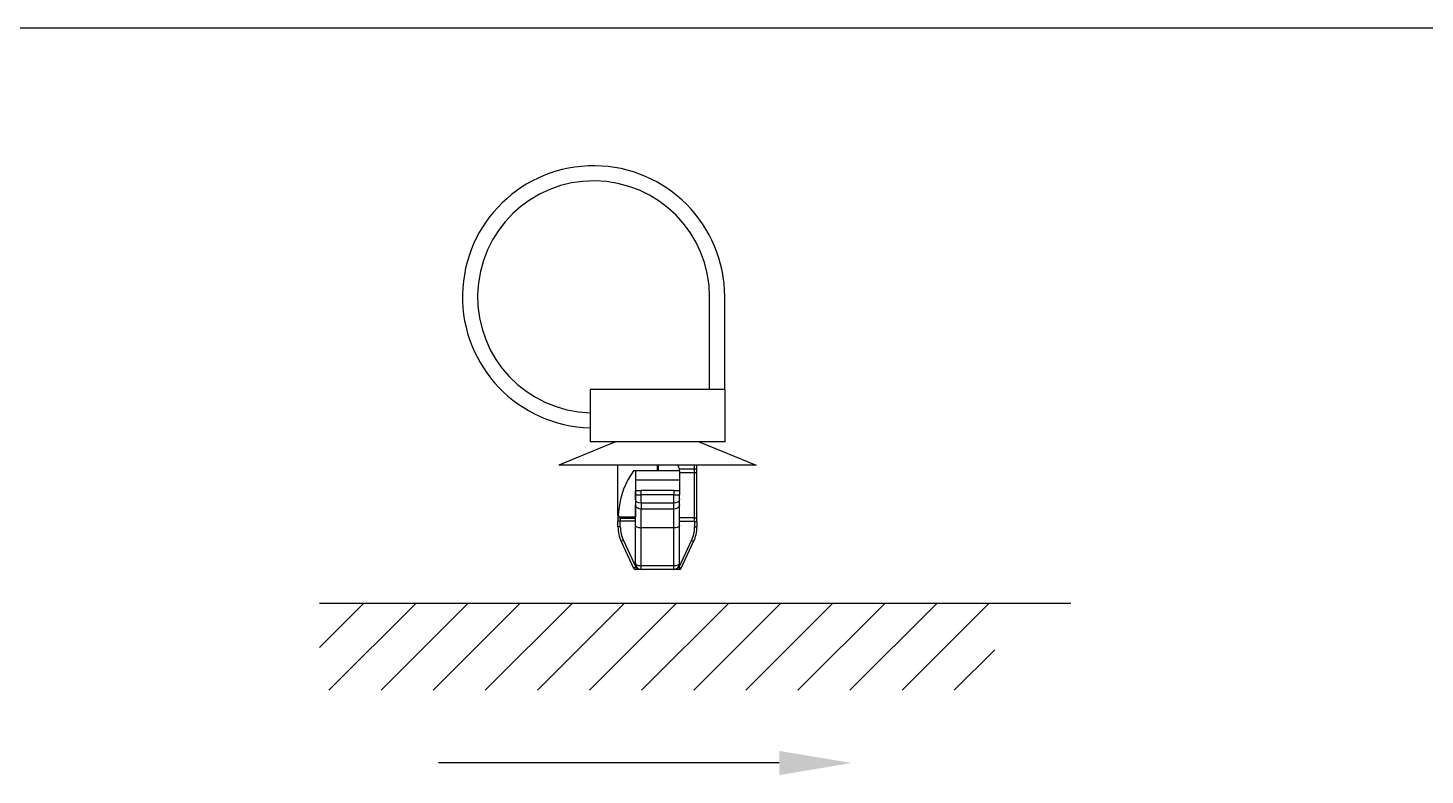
# Model space of a CAD drawing. Header units: inches. Extents: x 47316 to 59086, y 3141 to 11743.
# Drawn here: x 52414.54 to 52462.69, y 8793.17 to 8818.94 of the extents above; entities that cross this region are included whole.
import ezdxf

# ---------------------------------------------------------------- set-up
doc = ezdxf.new("R2010")
doc.units = ezdxf.units.IN
doc.header["$MEASUREMENT"] = 0
doc.styles.get("Standard").update_dxf_attribs({"font": ''})
doc.styles.get('Standard').set_extended_font_data('SimSun')
doc.linetypes.add('_VH_OTCON', pattern='A,0.0001,[7,VeSys.shx,S=0.1,R=0,X=0,Y=0],-0.4,[7,VeSys.shx,S=0.1,R=0,X=0,Y=0],-0.4,["X",Standard,S=1,R=0,X=-0.5,Y=-0.5],-0.0001,[7,VeSys.shx,S=0.1,R=0,X=0,Y=0],-0.4', length=1.2002)

msp = doc.modelspace()

# ---------------------------------------------------------------- linework, layer by layer
at = {"color": 0, "linetype": '_VH_OTCON', "lineweight": -2, "ltscale": 5}
msp.add_line((52402.944, 8818.936), (52564.704, 8818.936), dxfattribs=at)
at = {"color": 0, "linetype": 'ByBlock', "lineweight": -3, "ltscale": 0.2}
for p, q in [((52438.034, 8806.462), (52438.034, 8809.662)), ((52438.554, 8806.462), (52438.554, 8809.662))]:
    msp.add_line(p, q, dxfattribs=at)
at = {"color": 0, "linetype": 'ByBlock', "lineweight": -3, "ltscale": 0.1125}
for p, q in [((52433.914, 8806.462), (52433.914, 8804.662)), ((52438.554, 8806.462), (52438.554, 8804.662))]:
    msp.add_line(p, q, dxfattribs=at)
at = {"color": 0, "linetype": 'ByBlock', "lineweight": -3, "ltscale": 0.289999}
msp.add_line((52438.554, 8806.462), (52433.914, 8806.462), dxfattribs=at)
at = {"color": 0, "linetype": 'ByBlock', "lineweight": -3, "ltscale": 0.132311}
for p, q in [((52434.794, 8804.662), (52432.834, 8803.862)), ((52437.674, 8804.662), (52439.634, 8803.862))]:
    msp.add_line(p, q, dxfattribs=at)
at = {"color": 0, "linetype": 'ByBlock', "lineweight": -3, "ltscale": 0.096026}
for p, q in [((52435.45, 8804.662), (52433.914, 8804.662)), ((52438.554, 8804.662), (52437.017, 8804.662))]:
    msp.add_line(p, q, dxfattribs=at)
at = {"color": 0, "linetype": 'ByBlock', "lineweight": -3, "ltscale": 0.097948}
msp.add_line((52437.017, 8804.662), (52435.45, 8804.662), dxfattribs=at)
at = {"color": 0, "linetype": 'ByBlock', "lineweight": -3, "ltscale": 0.425}
msp.add_line((52439.634, 8803.862), (52432.834, 8803.862), dxfattribs=at)
at = {"color": 0, "linetype": 'ByBlock', "lineweight": -3, "ltscale": 0.107719}
msp.add_line((52434.874, 8802.139), (52434.874, 8803.862), dxfattribs=at)
at = {"color": 0, "linetype": 'ByBlock', "lineweight": -3, "ltscale": 0.004339}
msp.add_line((52435.474, 8803.662), (52435.404, 8803.662), dxfattribs=at)
at = {"color": 0, "linetype": 'ByBlock', "lineweight": -3, "ltscale": 0.1}
msp.add_line((52435.474, 8803.662), (52435.474, 8802.062), dxfattribs=at)
at = {"color": 0, "linetype": 'ByBlock', "lineweight": -3, "ltscale": 0.02}
for p, q in [((52435.474, 8803.662), (52435.474, 8803.342)), ((52436.994, 8803.662), (52436.994, 8803.342))]:
    msp.add_line(p, q, dxfattribs=at)
at = {"color": 0, "linetype": 'ByBlock', "lineweight": -3, "ltscale": 0.095}
for p, q in [((52436.994, 8803.662), (52435.474, 8803.662)), ((52436.994, 8803.342), (52435.474, 8803.342))]:
    msp.add_line(p, q, dxfattribs=at)
at = {"color": 0, "linetype": 'ByBlock', "lineweight": -3, "ltscale": 0.0125}
for p, q in [((52436.234, 8803.662), (52436.234, 8803.862)), ((52436.274, 8803.662), (52436.274, 8803.862)), ((52435.474, 8802.982), (52435.674, 8802.982)), ((52436.794, 8802.982), (52436.994, 8802.982)), ((52435.474, 8802.832), (52435.674, 8802.832)), ((52436.794, 8802.832), (52436.994, 8802.832))]:
    msp.add_line(p, q, dxfattribs=at)
at = {"color": 0, "linetype": 'ByBlock', "lineweight": -3, "ltscale": 0.0025}
msp.add_line((52436.234, 8803.727), (52436.274, 8803.727), dxfattribs=at)
at = {"color": 0, "linetype": 'ByBlock', "lineweight": -3, "ltscale": 0.032832}
msp.add_line((52436.988, 8803.727), (52437.514, 8803.727), dxfattribs=at)
at = {"color": 0, "linetype": 'ByBlock', "lineweight": -3, "ltscale": 0.0325}
for p, q in [((52436.994, 8803.601), (52437.514, 8803.601)), ((52435.474, 8802.013), (52434.954, 8802.013)), ((52437.514, 8802.044), (52436.994, 8802.044)), ((52435.474, 8801.924), (52434.954, 8801.924)), ((52437.514, 8801.917), (52436.994, 8801.917))]:
    msp.add_line(p, q, dxfattribs=at)
at = {"color": 0, "linetype": 'ByBlock', "lineweight": -3, "ltscale": 0.008443}
for p, q in [((52437.514, 8803.727), (52437.514, 8803.862)), ((52437.594, 8803.727), (52437.594, 8803.862))]:
    msp.add_line(p, q, dxfattribs=at)
at = {"color": 0, "linetype": 'ByBlock', "lineweight": -3, "ltscale": 0.005}
for p, q in [((52437.514, 8803.727), (52437.594, 8803.727)), ((52434.954, 8801.924), (52434.874, 8801.924)), ((52434.954, 8801.728), (52434.874, 8801.728)), ((52437.514, 8801.917), (52437.594, 8801.917)), ((52437.514, 8801.728), (52437.594, 8801.728)), ((52435.059, 8801.255), (52434.986, 8801.221)), ((52437.409, 8801.255), (52437.481, 8801.221)), ((52435.485, 8800.342), (52435.412, 8800.308)), ((52435.485, 8800.342), (52435.485, 8800.262)), ((52436.983, 8800.342), (52437.055, 8800.308)), ((52436.983, 8800.342), (52436.983, 8800.262))]:
    msp.add_line(p, q, dxfattribs=at)
at = {"color": 0, "linetype": 'ByBlock', "lineweight": -3, "ltscale": 0.007906}
msp.add_line((52437.514, 8803.601), (52437.514, 8803.727), dxfattribs=at)
at = {"color": 0, "linetype": 'ByBlock', "lineweight": -3, "ltscale": 0.097302}
for p, q in [((52437.514, 8802.044), (52437.514, 8803.601)), ((52437.594, 8802.019), (52437.594, 8803.575))]:
    msp.add_line(p, q, dxfattribs=at)
at = {"color": 0, "linetype": 'ByBlock', "lineweight": -3, "ltscale": 0.009488}
msp.add_line((52437.594, 8803.575), (52437.594, 8803.727), dxfattribs=at)
at = {"color": 0, "linetype": 'ByBlock', "lineweight": -3, "ltscale": 0.022501}
for p, q in [((52435.474, 8803.342), (52435.474, 8802.982)), ((52436.994, 8803.342), (52436.994, 8802.982))]:
    msp.add_line(p, q, dxfattribs=at)
at = {"color": 0, "linetype": 'ByBlock', "lineweight": -3, "ltscale": 0.009364}
for p, q in [((52435.474, 8802.832), (52435.474, 8802.982)), ((52435.674, 8802.832), (52435.674, 8802.982)), ((52436.794, 8802.982), (52436.794, 8802.832)), ((52436.994, 8802.982), (52436.994, 8802.832))]:
    msp.add_line(p, q, dxfattribs=at)
at = {"color": 0, "linetype": 'ByBlock', "lineweight": -3, "ltscale": 0.07}
for p, q in [((52436.794, 8802.982), (52435.674, 8802.982)), ((52436.794, 8802.832), (52435.674, 8802.832)), ((52436.794, 8802.544), (52435.674, 8802.544)), ((52436.794, 8802.342), (52435.674, 8802.342)), ((52436.794, 8801.694), (52435.674, 8801.694)), ((52436.794, 8800.383), (52435.674, 8800.383)), ((52436.794, 8800.262), (52435.674, 8800.262))]:
    msp.add_line(p, q, dxfattribs=at)
at = {"color": 0, "linetype": 'ByBlock', "lineweight": -3, "ltscale": 0.009006}
for p, q in [((52435.474, 8802.688), (52435.474, 8802.832)), ((52436.994, 8802.688), (52436.994, 8802.832))]:
    msp.add_line(p, q, dxfattribs=at)
at = {"color": 0, "linetype": 'ByBlock', "lineweight": -3, "ltscale": 0.012637}
for p, q in [((52435.474, 8802.688), (52435.474, 8802.486)), ((52435.674, 8802.544), (52435.674, 8802.342)), ((52436.794, 8802.342), (52436.794, 8802.544)), ((52436.994, 8802.486), (52436.994, 8802.688))]:
    msp.add_line(p, q, dxfattribs=at)
at = {"color": 0, "linetype": 'ByBlock', "lineweight": -3, "ltscale": 0.04455}
for p, q in [((52435.474, 8801.773), (52435.474, 8802.486)), ((52436.994, 8801.773), (52436.994, 8802.486))]:
    msp.add_line(p, q, dxfattribs=at)
at = {"color": 0, "linetype": 'ByBlock', "lineweight": -3, "ltscale": 0.018011}
for p, q in [((52435.674, 8802.544), (52435.674, 8802.832)), ((52436.794, 8802.544), (52436.794, 8802.832))]:
    msp.add_line(p, q, dxfattribs=at)
at = {"color": 0, "linetype": 'ByBlock', "lineweight": -3, "ltscale": 0.00896}
msp.add_line((52434.874, 8802.139), (52434.874, 8801.995), dxfattribs=at)
at = {"color": 0, "linetype": 'ByBlock', "lineweight": -3, "ltscale": 0.000715637}
msp.add_line((52434.886, 8802.142), (52434.875, 8802.142), dxfattribs=at)
at = {"color": 0, "linetype": 'ByBlock', "lineweight": -3, "ltscale": 9.0198e-05}
msp.add_line((52434.955, 8802.062), (52434.954, 8802.061), dxfattribs=at)
at = {"color": 0, "linetype": 'ByBlock', "lineweight": -3, "ltscale": 0.002986}
msp.add_line((52434.954, 8802.061), (52434.954, 8802.013), dxfattribs=at)
at = {"color": 0, "linetype": 'ByBlock', "lineweight": -3, "ltscale": 0.005597}
msp.add_line((52434.954, 8802.013), (52434.954, 8801.924), dxfattribs=at)
at = {"color": 0, "linetype": 'ByBlock', "lineweight": -3, "ltscale": 0.000495148}
msp.add_line((52434.962, 8802.062), (52434.955, 8802.062), dxfattribs=at)
at = {"color": 0, "linetype": 'ByBlock', "lineweight": -3, "ltscale": 0.031953}
msp.add_line((52435.474, 8802.062), (52434.962, 8802.062), dxfattribs=at)
at = {"color": 0, "linetype": 'ByBlock', "lineweight": -3, "ltscale": 0.003059}
msp.add_line((52435.474, 8802.013), (52435.474, 8802.062), dxfattribs=at)
at = {"color": 0, "linetype": 'ByBlock', "lineweight": -3, "ltscale": 0.000233459}
msp.add_line((52435.474, 8802.01), (52435.474, 8802.013), dxfattribs=at)
at = {"color": 0, "linetype": 'ByBlock', "lineweight": -3, "ltscale": 0.005363}
msp.add_line((52435.474, 8801.924), (52435.474, 8802.01), dxfattribs=at)
at = {"color": 0, "linetype": 'ByBlock', "lineweight": -3, "ltscale": 0.0405}
for p, q in [((52435.674, 8801.694), (52435.674, 8802.342)), ((52436.794, 8801.694), (52436.794, 8802.342))]:
    msp.add_line(p, q, dxfattribs=at)
at = {"color": 0, "linetype": 'ByBlock', "lineweight": -3, "ltscale": 0.007907}
msp.add_line((52437.514, 8801.917), (52437.514, 8802.044), dxfattribs=at)
at = {"color": 0, "linetype": 'ByBlock', "lineweight": -3, "ltscale": 0.006325}
msp.add_line((52437.594, 8801.917), (52437.594, 8802.019), dxfattribs=at)
at = {"color": 0, "linetype": 'ByBlock', "lineweight": -3, "ltscale": 0.004477}
msp.add_line((52434.874, 8801.995), (52434.874, 8801.924), dxfattribs=at)
at = {"color": 0, "linetype": 'ByBlock', "lineweight": -3, "ltscale": 0.012206}
for p, q in [((52434.874, 8801.728), (52434.874, 8801.924)), ((52434.954, 8801.728), (52434.954, 8801.924))]:
    msp.add_line(p, q, dxfattribs=at)
at = {"color": 0, "linetype": 'ByBlock', "lineweight": -3, "ltscale": 0.081943}
for p, q in [((52435.474, 8800.462), (52435.474, 8801.773)), ((52435.674, 8800.383), (52435.674, 8801.694)), ((52436.794, 8800.383), (52436.794, 8801.694)), ((52436.994, 8800.462), (52436.994, 8801.773))]:
    msp.add_line(p, q, dxfattribs=at)
at = {"color": 0, "linetype": 'ByBlock', "lineweight": -3, "ltscale": 0.011804}
for p, q in [((52437.514, 8801.917), (52437.514, 8801.728)), ((52437.594, 8801.917), (52437.594, 8801.728))]:
    msp.add_line(p, q, dxfattribs=at)
at = {"color": 0, "linetype": 'ByBlock', "lineweight": -3, "ltscale": 0.062942}
for p, q in [((52434.986, 8801.221), (52435.412, 8800.308)), ((52437.055, 8800.308), (52437.481, 8801.221))]:
    msp.add_line(p, q, dxfattribs=at)
at = {"color": 0, "linetype": 'ByBlock', "lineweight": -3, "ltscale": 0.062941}
for p, q in [((52435.059, 8801.255), (52435.485, 8800.342)), ((52436.983, 8800.342), (52437.409, 8801.255))]:
    msp.add_line(p, q, dxfattribs=at)
at = {"color": 0, "linetype": 'ByBlock', "lineweight": -3, "ltscale": 0.001816}
for p, q in [((52435.514, 8800.342), (52435.485, 8800.342)), ((52436.983, 8800.342), (52436.954, 8800.342))]:
    msp.add_line(p, q, dxfattribs=at)
at = {"color": 0, "linetype": 'ByBlock', "lineweight": -3, "ltscale": 0.011816}
for p, q in [((52435.674, 8800.262), (52435.485, 8800.262)), ((52436.983, 8800.262), (52436.794, 8800.262))]:
    msp.add_line(p, q, dxfattribs=at)
at = {"color": 0, "linetype": 'ByBlock', "lineweight": -3, "ltscale": 0.007544}
for p, q in [((52435.674, 8800.262), (52435.674, 8800.383)), ((52436.794, 8800.262), (52436.794, 8800.383))]:
    msp.add_line(p, q, dxfattribs=at)
at = {"color": 0, "lineweight": -2}
for p, q in [((52424.589, 8797.567, 0), (52426.119, 8799.097, 0)), ((52424.589, 8799.097, 0), (52450.482, 8799.097, 0)), ((52424.911, 8796.094, 0), (52427.915, 8799.097, 0)), ((52426.707, 8796.094, 0), (52429.711, 8799.097, 0)), ((52428.503, 8796.094, 0), (52431.507, 8799.097, 0)), ((52430.299, 8796.094, 0), (52433.303, 8799.097, 0)), ((52432.096, 8796.094, 0), (52435.099, 8799.097, 0)), ((52433.892, 8796.094, 0), (52436.895, 8799.097, 0)), ((52435.688, 8796.094, 0), (52438.691, 8799.097, 0)), ((52437.484, 8796.094, 0), (52440.487, 8799.097, 0)), ((52439.28, 8796.094, 0), (52442.283, 8799.097, 0)), ((52441.076, 8796.094, 0), (52444.079, 8799.097, 0)), ((52442.872, 8796.094, 0), (52445.875, 8799.097, 0)), ((52444.668, 8796.094, 0), (52447.672, 8799.097, 0)), ((52446.464, 8796.094, 0), (52447.86, 8797.49, 0))]:
    msp.add_line(p, q, dxfattribs=at)
at = {"color": 7, "lineweight": -2}
msp.add_line((52440.433, 8793.585), (52428.685, 8793.585), dxfattribs=at)
at = {"color": 0, "linetype": 'ByBlock', "lineweight": -3}
msp.add_lwpolyline([(52435.404, 8803.662), (52435.214, 8803.354), (52435.068, 8803.028), (52434.966, 8802.688), (52434.916, 8802.417), (52434.886, 8802.142)], dxfattribs=at)
for centre, radius, start, end in [((52434.034, 8809.662), 4.52, 0, 268.4787), ((52434.034, 8809.662), 4, 0, 268.2809), ((52436.594, 8803.662), 0.4, 0, 30), ((52434.877, 8802.14), 0.00347, 135.6094, 198.8376), ((52434.955, 8802.142), 0.0799, 179.9427, 269.9426), ((52434.96, 8802.137), 0.0745, 175.9237, 271.6006), ((52436.074, 8801.728), 1.2, 180, 205.0169), ((52436.074, 8801.728), 1.12, 180, 205.0169), ((52436.394, 8801.728), 1.12, 334.9831, 360), ((52436.394, 8801.728), 1.2, 334.9831, 0), ((52435.485, 8800.342), 0.08, 205.0169, 270), ((52435.674, 8800.462), 0.2, 180, 270), ((52436.794, 8800.462), 0.2, 270, 0), ((52436.983, 8800.342), 0.08, 270, 334.9831)]:
    msp.add_arc(centre, radius, start, end, dxfattribs=at)
at = {"color": 0, "linetype": 'ByBlock', "lineweight": -3, "extrusion": (0, 0, -1)}
for centre, major_axis, ratio, start_param, end_param in [((52437.514, 8803.575), (-0.08, 0), 0.316228, 1.570796, 3.141593), ((52435.674, 8802.688), (-0.2, 0), 0.720438, 4.712389, 6.283185), ((52435.674, 8802.486), (-0.2, 0), 0.720438, 4.712389, 6.283185), ((52436.794, 8802.688), (-0.2, 0), 0.720438, 3.141593, 4.712389), ((52436.794, 8802.486), (-0.2, 0), 0.720438, 3.141593, 4.712389), ((52434.954, 8802.139), (0.08, 0), 0.97071, 1.570796, 3.141593), ((52434.954, 8801.995), (0.08, 0), 0.22389, 3.141593, 4.712389), ((52437.514, 8802.019), (-0.08, 0), 0.316228, 1.570796, 3.141593), ((52435.674, 8801.773), (-0.2, 0), 0.396439, 4.712389, 6.283185), ((52436.794, 8801.773), (-0.2, 0), 0.396439, 3.141593, 4.712389), ((52435.674, 8800.462), (-0.2, 0), 0.396439, 4.712389, 6.283185), ((52436.794, 8800.462), (-0.2, 0), 0.396439, 3.141593, 4.712389)]:
    msp.add_ellipse(centre, major_axis=major_axis, ratio=ratio, start_param=start_param, end_param=end_param, dxfattribs=at)
at = {"color": 7, "lineweight": -2}
msp.add_solid([(52440.433, 8794.002), (52442.933, 8793.585), (52440.433, 8793.168)], dxfattribs=at)

doc.saveas('drawing.dxf')
